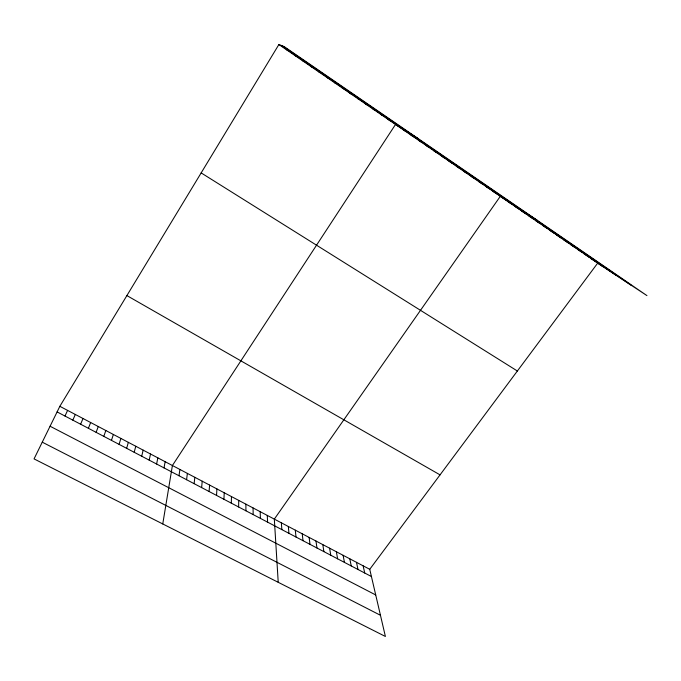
<?xml version="1.0" encoding="UTF-8"?>
<svg xmlns="http://www.w3.org/2000/svg" width="681" height="681" viewBox="0 0 681 681"><rect width="100%" height="100%" fill="white"/><g stroke="black" fill="none" stroke-linecap="round" stroke-linejoin="round"><path stroke-width="1.02" d="M238.631 506.979L238.708 500.39M231.302 503.14L231.48 496.585M223.938 499.284L224.219 492.772M216.541 495.41L216.924 488.932M209.101 491.512L209.595 485.076M201.627 487.605L202.223 481.203M194.119 483.672L194.826 477.313M186.577 479.713L187.386 473.397M178.992 475.747L179.912 469.464M162.759 523.944L172.404 465.515L395.491 124.504L418.44 138.762M164.01 467.898L165.142 461.701M156.604 464.025L157.847 457.862M149.173 460.126L150.527 454.014M141.699 456.219L143.163 450.141M134.2 452.286L135.774 446.251M126.657 448.336L128.343 442.344M119.073 444.37L120.877 438.419M111.463 440.377L113.369 434.469M103.81 436.368L105.836 430.511M96.115 432.341L98.26 426.527M88.394 428.298L90.65 422.526M80.622 424.229L83.005 418.5M72.824 420.143L75.319 414.465M64.984 416.031L67.598 410.405M59.843 406.319L34.05 458.9L385.395 636.471L369.74 569.299L59.843 406.319L278.887 44.529L284.394 46.751L646.95 295.614L597.654 263.164L369.74 569.299M286.948 50.062L287.663 50.385M294.975 55.561L295.818 55.978M42.256 442.165L380.458 615.283M50.071 426.229L375.716 594.956M302.96 61.043L303.93 61.545M57.102 411.911L371.426 576.526M310.894 66.483L311.992 67.078M318.793 71.897L320.019 72.578M326.65 77.285L327.995 78.051M126.887 295.58L440.045 474.87M334.456 82.648L335.929 83.499M342.228 87.977L343.828 88.913M349.957 93.28L351.677 94.293M357.653 98.549L359.483 99.647M365.297 103.793L367.255 104.976M372.907 109.011L374.976 110.279M380.475 114.204L382.662 115.549M388 119.371L390.307 120.792M403.237 129.816L405.774 131.399M410.941 135.102L413.597 136.762M201.159 172.906L517.364 371.009M418.611 140.363L421.369 142.099M426.229 145.589L429.107 147.402M433.814 150.79L436.802 152.68M441.356 155.958L444.455 157.932M448.856 161.108L452.065 163.151M456.321 166.224L459.632 168.343M463.744 171.314L467.157 173.51M471.124 176.379L474.648 178.643M478.471 181.418L482.097 183.751M485.774 186.424L489.503 188.833M493.044 191.412L496.875 193.889M537.479 220.474L500.271 196.366L274.324 519.118L278.223 582.306M507.464 201.304L511.499 203.917M514.615 206.207L518.752 208.897M521.731 211.093L525.962 213.843M528.814 215.945L533.146 218.771M535.853 220.78L540.28 223.666M542.868 225.581L547.388 228.535M549.839 230.365L554.453 233.379M556.769 235.124L561.476 238.205M563.672 239.857L568.473 242.998M570.542 244.564L575.428 247.773M577.369 249.246L582.349 252.515M584.162 253.911L589.227 257.239M590.929 258.55L596.079 261.938M282.615 46.036L631.261 285.288M280.947 45.363L616.331 275.456M278.887 44.529L602.898 266.611M363.126 565.826L364.727 573.019M356.486 562.327L358.002 569.495M349.813 558.82L351.234 565.954M343.105 555.296L344.45 562.395M336.371 551.755L337.623 558.82M329.604 548.196L330.77 555.236M322.811 544.621L323.884 551.627M315.975 541.029L316.963 548.001M309.114 537.42L310.008 544.357M302.228 533.793L303.019 540.705M295.299 530.15L296.005 537.028M288.344 526.49L288.948 533.334M281.347 522.812L281.866 529.622M267.267 515.406L267.59 522.148M260.176 511.678L260.406 518.377M253.06 507.932L253.179 514.598M245.901 504.17L245.918 510.801"/></g></svg>
